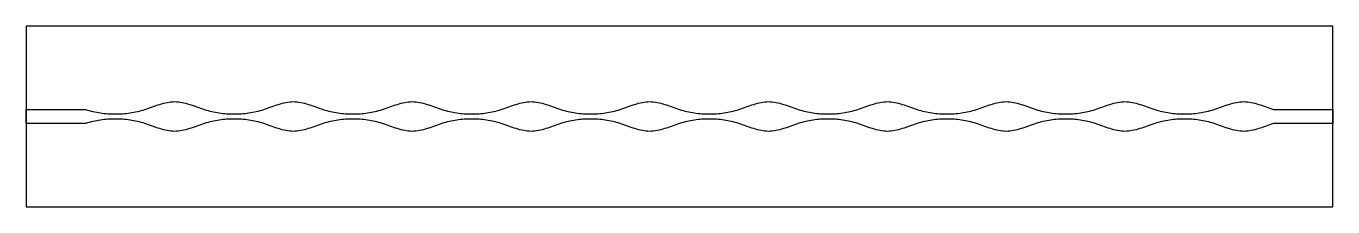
# Model space of a CAD drawing. Extents: x 0 to 110, y -8 to 8.
import ezdxf

# ---------------------------------------------------------------- set-up
doc = ezdxf.new("R2010")
doc.units = 0
for name, color, linetype in [('PLACA', 7, 'CONTINUOUS'), ('TERRA', 5, 'CONTINUOUS'), ('TOPO_COBRE', 1, 'CONTINUOUS')]:
    doc.layers.add(name, color=color, linetype=linetype)

msp = doc.modelspace()

# ---------------------------------------------------------------- linework, layer by layer
at = {"layer": 'PLACA'}
msp.add_lwpolyline([(0, -7.599562), (110, -7.599562), (110, 7.599562), (0, 7.599562)], close=True, dxfattribs=at)
at = {"layer": 'TERRA'}
msp.add_lwpolyline([(0, -7.599562), (110, -7.599562), (110, 7.599562), (0, 7.599562)], close=True, dxfattribs=at)
at = {"layer": 'TOPO_COBRE'}
msp.add_lwpolyline([(0, 0.593002), (5, 0.593002), (5.15625, 0.544802), (5.3125, 0.499575), (5.46875, 0.457593), (5.625, 0.419044), (5.78125, 0.384035), (5.9375, 0.352604), (6.09375, 0.324723), (6.25, 0.300316), (6.40625, 0.279267), (6.5625, 0.261436), (6.71875, 0.246674), (6.875, 0.234833), (7.03125, 0.22578), (7.1875, 0.219399), (7.34375, 0.215606), (7.5, 0.214348), (7.65625, 0.215606), (7.8125, 0.219399), (7.96875, 0.22578), (8.125, 0.234833), (8.28125, 0.246674), (8.4375, 0.261436), (8.59375, 0.279267), (8.75, 0.300316), (8.90625, 0.324723), (9.0625, 0.352604), (9.21875, 0.384035), (9.375, 0.419044), (9.53125, 0.457593), (9.6875, 0.499575), (9.84375, 0.544802), (10, 0.593002), (10.15625, 0.643817), (10.3125, 0.696792), (10.46875, 0.751381), (10.625, 0.806943), (10.78125, 0.86275), (10.9375, 0.917997), (11.09375, 0.97182), (11.25, 1.02331), (11.40625, 1.071542), (11.5625, 1.1156), (11.71875, 1.154607), (11.875, 1.187754), (12.03125, 1.214331), (12.1875, 1.233754), (12.34375, 1.245588), (12.5, 1.249562), (12.65625, 1.245588), (12.8125, 1.233754), (12.96875, 1.214331), (13.125, 1.187754), (13.28125, 1.154607), (13.4375, 1.1156), (13.59375, 1.071542), (13.75, 1.02331), (13.90625, 0.97182), (14.0625, 0.917997), (14.21875, 0.86275), (14.375, 0.806943), (14.53125, 0.751381), (14.6875, 0.696792), (14.84375, 0.643817), (15, 0.593002), (15.15625, 0.544802), (15.3125, 0.499575), (15.46875, 0.457593), (15.625, 0.419044), (15.78125, 0.384035), (15.9375, 0.352604), (16.09375, 0.324723), (16.25, 0.300316), (16.40625, 0.279267), (16.5625, 0.261436), (16.71875, 0.246674), (16.875, 0.234833), (17.03125, 0.22578), (17.1875, 0.219399), (17.34375, 0.215606), (17.5, 0.214348), (17.65625, 0.215606), (17.8125, 0.219399), (17.96875, 0.22578), (18.125, 0.234833), (18.28125, 0.246674), (18.4375, 0.261436), (18.59375, 0.279267), (18.75, 0.300316), (18.90625, 0.324723), (19.0625, 0.352604), (19.21875, 0.384035), (19.375, 0.419044), (19.53125, 0.457593), (19.6875, 0.499575), (19.84375, 0.544802), (20, 0.593002), (20.15625, 0.643817), (20.3125, 0.696792), (20.46875, 0.751381), (20.625, 0.806943), (20.78125, 0.86275), (20.9375, 0.917997), (21.09375, 0.97182), (21.25, 1.02331), (21.40625, 1.071542), (21.5625, 1.1156), (21.71875, 1.154607), (21.875, 1.187754), (22.03125, 1.214331), (22.1875, 1.233754), (22.34375, 1.245588), (22.5, 1.249562), (22.65625, 1.245588), (22.8125, 1.233754), (22.96875, 1.214331), (23.125, 1.187754), (23.28125, 1.154607), (23.4375, 1.1156), (23.59375, 1.071542), (23.75, 1.02331), (23.90625, 0.97182), (24.0625, 0.917997), (24.21875, 0.86275), (24.375, 0.806943), (24.53125, 0.751381), (24.6875, 0.696792), (24.84375, 0.643817), (25, 0.593002), (25.15625, 0.544802), (25.3125, 0.499575), (25.46875, 0.457593), (25.625, 0.419044), (25.78125, 0.384035), (25.9375, 0.352604), (26.09375, 0.324723), (26.25, 0.300316), (26.40625, 0.279267), (26.5625, 0.261436), (26.71875, 0.246674), (26.875, 0.234833), (27.03125, 0.22578), (27.1875, 0.219399), (27.34375, 0.215606), (27.5, 0.214348), (27.65625, 0.215606), (27.8125, 0.219399), (27.96875, 0.22578), (28.125, 0.234833), (28.28125, 0.246674), (28.4375, 0.261436), (28.59375, 0.279267), (28.75, 0.300316), (28.90625, 0.324723), (29.0625, 0.352604), (29.21875, 0.384035), (29.375, 0.419044), (29.53125, 0.457593), (29.6875, 0.499575), (29.84375, 0.544802), (30, 0.593002), (30.15625, 0.643817), (30.3125, 0.696792), (30.46875, 0.751381), (30.625, 0.806943), (30.78125, 0.86275), (30.9375, 0.917997), (31.09375, 0.97182), (31.25, 1.02331), (31.40625, 1.071542), (31.5625, 1.1156), (31.71875, 1.154607), (31.875, 1.187754), (32.03125, 1.214331), (32.1875, 1.233754), (32.34375, 1.245588), (32.5, 1.249562), (32.65625, 1.245588), (32.8125, 1.233754), (32.96875, 1.214331), (33.125, 1.187754), (33.28125, 1.154607), (33.4375, 1.1156), (33.59375, 1.071542), (33.75, 1.02331), (33.90625, 0.97182), (34.0625, 0.917997), (34.21875, 0.86275), (34.375, 0.806943), (34.53125, 0.751381), (34.6875, 0.696792), (34.84375, 0.643817), (35, 0.593002), (35.15625, 0.544802), (35.3125, 0.499575), (35.46875, 0.457593), (35.625, 0.419044), (35.78125, 0.384035), (35.9375, 0.352604), (36.09375, 0.324723), (36.25, 0.300316), (36.40625, 0.279267), (36.5625, 0.261436), (36.71875, 0.246674), (36.875, 0.234833), (37.03125, 0.22578), (37.1875, 0.219399), (37.34375, 0.215606), (37.5, 0.214348), (37.65625, 0.215606), (37.8125, 0.219399), (37.96875, 0.22578), (38.125, 0.234833), (38.28125, 0.246674), (38.4375, 0.261436), (38.59375, 0.279267), (38.75, 0.300316), (38.90625, 0.324723), (39.0625, 0.352604), (39.21875, 0.384035), (39.375, 0.419044), (39.53125, 0.457593), (39.6875, 0.499575), (39.84375, 0.544802), (40, 0.593002), (40.15625, 0.643817), (40.3125, 0.696792), (40.46875, 0.751381), (40.625, 0.806943), (40.78125, 0.86275), (40.9375, 0.917997), (41.09375, 0.97182), (41.25, 1.02331), (41.40625, 1.071542), (41.5625, 1.1156), (41.71875, 1.154607), (41.875, 1.187754), (42.03125, 1.214331), (42.1875, 1.233754), (42.34375, 1.245588), (42.5, 1.249562), (42.65625, 1.245588), (42.8125, 1.233754), (42.96875, 1.214331), (43.125, 1.187754), (43.28125, 1.154607), (43.4375, 1.1156), (43.59375, 1.071542), (43.75, 1.02331), (43.90625, 0.97182), (44.0625, 0.917997), (44.21875, 0.86275), (44.375, 0.806943), (44.53125, 0.751381), (44.6875, 0.696792), (44.84375, 0.643817), (45, 0.593002), (45.15625, 0.544802), (45.3125, 0.499575), (45.46875, 0.457593), (45.625, 0.419044), (45.78125, 0.384035), (45.9375, 0.352604), (46.09375, 0.324723), (46.25, 0.300316), (46.40625, 0.279267), (46.5625, 0.261436), (46.71875, 0.246674), (46.875, 0.234833), (47.03125, 0.22578), (47.1875, 0.219399), (47.34375, 0.215606), (47.5, 0.214348), (47.65625, 0.215606), (47.8125, 0.219399), (47.96875, 0.22578), (48.125, 0.234833), (48.28125, 0.246674), (48.4375, 0.261436), (48.59375, 0.279267), (48.75, 0.300316), (48.90625, 0.324723), (49.0625, 0.352604), (49.21875, 0.384035), (49.375, 0.419044), (49.53125, 0.457593), (49.6875, 0.499575), (49.84375, 0.544802), (50, 0.593002), (50.15625, 0.643817), (50.3125, 0.696792), (50.46875, 0.751381), (50.625, 0.806943), (50.78125, 0.86275), (50.9375, 0.917997), (51.09375, 0.97182), (51.25, 1.02331), (51.40625, 1.071542), (51.5625, 1.1156), (51.71875, 1.154607), (51.875, 1.187754), (52.03125, 1.214331), (52.1875, 1.233754), (52.34375, 1.245588), (52.5, 1.249562), (52.65625, 1.245588), (52.8125, 1.233754), (52.96875, 1.214331), (53.125, 1.187754), (53.28125, 1.154607), (53.4375, 1.1156), (53.59375, 1.071542), (53.75, 1.02331), (53.90625, 0.97182), (54.0625, 0.917997), (54.21875, 0.86275), (54.375, 0.806943), (54.53125, 0.751381), (54.6875, 0.696792), (54.84375, 0.643817), (55, 0.593002), (55.15625, 0.544802), (55.3125, 0.499575), (55.46875, 0.457593), (55.625, 0.419044), (55.78125, 0.384035), (55.9375, 0.352604), (56.09375, 0.324723), (56.25, 0.300316), (56.40625, 0.279267), (56.5625, 0.261436), (56.71875, 0.246674), (56.875, 0.234833), (57.03125, 0.22578), (57.1875, 0.219399), (57.34375, 0.215606), (57.5, 0.214348), (57.65625, 0.215606), (57.8125, 0.219399), (57.96875, 0.22578), (58.125, 0.234833), (58.28125, 0.246674), (58.4375, 0.261436), (58.59375, 0.279267), (58.75, 0.300316), (58.90625, 0.324723), (59.0625, 0.352604), (59.21875, 0.384035), (59.375, 0.419044), (59.53125, 0.457593), (59.6875, 0.499575), (59.84375, 0.544802), (60, 0.593002), (60.15625, 0.643817), (60.3125, 0.696792), (60.46875, 0.751381), (60.625, 0.806943), (60.78125, 0.86275), (60.9375, 0.917997), (61.09375, 0.97182), (61.25, 1.02331), (61.40625, 1.071542), (61.5625, 1.1156), (61.71875, 1.154607), (61.875, 1.187754), (62.03125, 1.214331), (62.1875, 1.233754), (62.34375, 1.245588), (62.5, 1.249562), (62.65625, 1.245588), (62.8125, 1.233754), (62.96875, 1.214331), (63.125, 1.187754), (63.28125, 1.154607), (63.4375, 1.1156), (63.59375, 1.071542), (63.75, 1.02331), (63.90625, 0.97182), (64.0625, 0.917997), (64.21875, 0.86275), (64.375, 0.806943), (64.53125, 0.751381), (64.6875, 0.696792), (64.84375, 0.643817), (65, 0.593002), (65.15625, 0.544802), (65.3125, 0.499575), (65.46875, 0.457593), (65.625, 0.419044), (65.78125, 0.384035), (65.9375, 0.352604), (66.09375, 0.324723), (66.25, 0.300316), (66.40625, 0.279267), (66.5625, 0.261436), (66.71875, 0.246674), (66.875, 0.234833), (67.03125, 0.22578), (67.1875, 0.219399), (67.34375, 0.215606), (67.5, 0.214348), (67.65625, 0.215606), (67.8125, 0.219399), (67.96875, 0.22578), (68.125, 0.234833), (68.28125, 0.246674), (68.4375, 0.261436), (68.59375, 0.279267), (68.75, 0.300316), (68.90625, 0.324723), (69.0625, 0.352604), (69.21875, 0.384035), (69.375, 0.419044), (69.53125, 0.457593), (69.6875, 0.499575), (69.84375, 0.544802), (70, 0.593002), (70.15625, 0.643817), (70.3125, 0.696792), (70.46875, 0.751381), (70.625, 0.806943), (70.78125, 0.86275), (70.9375, 0.917997), (71.09375, 0.97182), (71.25, 1.02331), (71.40625, 1.071542), (71.5625, 1.1156), (71.71875, 1.154607), (71.875, 1.187754), (72.03125, 1.214331), (72.1875, 1.233754), (72.34375, 1.245588), (72.5, 1.249562), (72.65625, 1.245588), (72.8125, 1.233754), (72.96875, 1.214331), (73.125, 1.187754), (73.28125, 1.154607), (73.4375, 1.1156), (73.59375, 1.071542), (73.75, 1.02331), (73.90625, 0.97182), (74.0625, 0.917997), (74.21875, 0.86275), (74.375, 0.806943), (74.53125, 0.751381), (74.6875, 0.696792), (74.84375, 0.643817), (75, 0.593002), (75.15625, 0.544802), (75.3125, 0.499575), (75.46875, 0.457593), (75.625, 0.419044), (75.78125, 0.384035), (75.9375, 0.352604), (76.09375, 0.324723), (76.25, 0.300316), (76.40625, 0.279267), (76.5625, 0.261436), (76.71875, 0.246674), (76.875, 0.234833), (77.03125, 0.22578), (77.1875, 0.219399), (77.34375, 0.215606), (77.5, 0.214348), (77.65625, 0.215606), (77.8125, 0.219399), (77.96875, 0.22578), (78.125, 0.234833), (78.28125, 0.246674), (78.4375, 0.261436), (78.59375, 0.279267), (78.75, 0.300316), (78.90625, 0.324723), (79.0625, 0.352604), (79.21875, 0.384035), (79.375, 0.419044), (79.53125, 0.457593), (79.6875, 0.499575), (79.84375, 0.544802), (80, 0.593002), (80.15625, 0.643817), (80.3125, 0.696792), (80.46875, 0.751381), (80.625, 0.806943), (80.78125, 0.86275), (80.9375, 0.917997), (81.09375, 0.97182), (81.25, 1.02331), (81.40625, 1.071542), (81.5625, 1.1156), (81.71875, 1.154607), (81.875, 1.187754), (82.03125, 1.214331), (82.1875, 1.233754), (82.34375, 1.245588), (82.5, 1.249562), (82.65625, 1.245588), (82.8125, 1.233754), (82.96875, 1.214331), (83.125, 1.187754), (83.28125, 1.154607), (83.4375, 1.1156), (83.59375, 1.071542), (83.75, 1.02331), (83.90625, 0.97182), (84.0625, 0.917997), (84.21875, 0.86275), (84.375, 0.806943), (84.53125, 0.751381), (84.6875, 0.696792), (84.84375, 0.643817), (85, 0.593002), (85.15625, 0.544802), (85.3125, 0.499575), (85.46875, 0.457593), (85.625, 0.419044), (85.78125, 0.384035), (85.9375, 0.352604), (86.09375, 0.324723), (86.25, 0.300316), (86.40625, 0.279267), (86.5625, 0.261436), (86.71875, 0.246674), (86.875, 0.234833), (87.03125, 0.22578), (87.1875, 0.219399), (87.34375, 0.215606), (87.5, 0.214348), (87.65625, 0.215606), (87.8125, 0.219399), (87.96875, 0.22578), (88.125, 0.234833), (88.28125, 0.246674), (88.4375, 0.261436), (88.59375, 0.279267), (88.75, 0.300316), (88.90625, 0.324723), (89.0625, 0.352604), (89.21875, 0.384035), (89.375, 0.419044), (89.53125, 0.457593), (89.6875, 0.499575), (89.84375, 0.544802), (90, 0.593002), (90.15625, 0.643817), (90.3125, 0.696792), (90.46875, 0.751381), (90.625, 0.806943), (90.78125, 0.86275), (90.9375, 0.917997), (91.09375, 0.97182), (91.25, 1.02331), (91.40625, 1.071542), (91.5625, 1.1156), (91.71875, 1.154607), (91.875, 1.187754), (92.03125, 1.214331), (92.1875, 1.233754), (92.34375, 1.245588), (92.5, 1.249562), (92.65625, 1.245588), (92.8125, 1.233754), (92.96875, 1.214331), (93.125, 1.187754), (93.28125, 1.154607), (93.4375, 1.1156), (93.59375, 1.071542), (93.75, 1.02331), (93.90625, 0.97182), (94.0625, 0.917997), (94.21875, 0.86275), (94.375, 0.806943), (94.53125, 0.751381), (94.6875, 0.696792), (94.84375, 0.643817), (95, 0.593002), (95.15625, 0.544802), (95.3125, 0.499575), (95.46875, 0.457593), (95.625, 0.419044), (95.78125, 0.384035), (95.9375, 0.352604), (96.09375, 0.324723), (96.25, 0.300316), (96.40625, 0.279267), (96.5625, 0.261436), (96.71875, 0.246674), (96.875, 0.234833), (97.03125, 0.22578), (97.1875, 0.219399), (97.34375, 0.215606), (97.5, 0.214348), (97.65625, 0.215606), (97.8125, 0.219399), (97.96875, 0.22578), (98.125, 0.234833), (98.28125, 0.246674), (98.4375, 0.261436), (98.59375, 0.279267), (98.75, 0.300316), (98.90625, 0.324723), (99.0625, 0.352604), (99.21875, 0.384035), (99.375, 0.419044), (99.53125, 0.457593), (99.6875, 0.499575), (99.84375, 0.544802), (100, 0.593002), (100.15625, 0.643817), (100.3125, 0.696792), (100.46875, 0.751381), (100.625, 0.806943), (100.78125, 0.86275), (100.9375, 0.917997), (101.09375, 0.97182), (101.25, 1.02331), (101.40625, 1.071542), (101.5625, 1.1156), (101.71875, 1.154607), (101.875, 1.187754), (102.03125, 1.214331), (102.1875, 1.233754), (102.34375, 1.245588), (102.5, 1.249562), (102.65625, 1.245588), (102.8125, 1.233754), (102.96875, 1.214331), (103.125, 1.187754), (103.28125, 1.154607), (103.4375, 1.1156), (103.59375, 1.071542), (103.75, 1.02331), (103.90625, 0.97182), (104.0625, 0.917997), (104.21875, 0.86275), (104.375, 0.806943), (104.53125, 0.751381), (104.6875, 0.696792), (104.84375, 0.643817), (105, 0.593002), (110, 0.593002), (110, -0.593002), (105, -0.593002), (104.84375, -0.643817), (104.6875, -0.696792), (104.53125, -0.751381), (104.375, -0.806943), (104.21875, -0.86275), (104.0625, -0.917997), (103.90625, -0.97182), (103.75, -1.02331), (103.59375, -1.071542), (103.4375, -1.1156), (103.28125, -1.154607), (103.125, -1.187754), (102.96875, -1.214331), (102.8125, -1.233754), (102.65625, -1.245588), (102.5, -1.249562), (102.34375, -1.245588), (102.1875, -1.233754), (102.03125, -1.214331), (101.875, -1.187754), (101.71875, -1.154607), (101.5625, -1.1156), (101.40625, -1.071542), (101.25, -1.02331), (101.09375, -0.97182), (100.9375, -0.917997), (100.78125, -0.86275), (100.625, -0.806943), (100.46875, -0.751381), (100.3125, -0.696792), (100.15625, -0.643817), (100, -0.593002), (99.84375, -0.544802), (99.6875, -0.499575), (99.53125, -0.457593), (99.375, -0.419044), (99.21875, -0.384035), (99.0625, -0.352604), (98.90625, -0.324723), (98.75, -0.300316), (98.59375, -0.279267), (98.4375, -0.261436), (98.28125, -0.246674), (98.125, -0.234833), (97.96875, -0.22578), (97.8125, -0.219399), (97.65625, -0.215606), (97.5, -0.214348), (97.34375, -0.215606), (97.1875, -0.219399), (97.03125, -0.22578), (96.875, -0.234833), (96.71875, -0.246674), (96.5625, -0.261436), (96.40625, -0.279267), (96.25, -0.300316), (96.09375, -0.324723), (95.9375, -0.352604), (95.78125, -0.384035), (95.625, -0.419044), (95.46875, -0.457593), (95.3125, -0.499575), (95.15625, -0.544802), (95, -0.593002), (94.84375, -0.643817), (94.6875, -0.696792), (94.53125, -0.751381), (94.375, -0.806943), (94.21875, -0.86275), (94.0625, -0.917997), (93.90625, -0.97182), (93.75, -1.02331), (93.59375, -1.071542), (93.4375, -1.1156), (93.28125, -1.154607), (93.125, -1.187754), (92.96875, -1.214331), (92.8125, -1.233754), (92.65625, -1.245588), (92.5, -1.249562), (92.34375, -1.245588), (92.1875, -1.233754), (92.03125, -1.214331), (91.875, -1.187754), (91.71875, -1.154607), (91.5625, -1.1156), (91.40625, -1.071542), (91.25, -1.02331), (91.09375, -0.97182), (90.9375, -0.917997), (90.78125, -0.86275), (90.625, -0.806943), (90.46875, -0.751381), (90.3125, -0.696792), (90.15625, -0.643817), (90, -0.593002), (89.84375, -0.544802), (89.6875, -0.499575), (89.53125, -0.457593), (89.375, -0.419044), (89.21875, -0.384035), (89.0625, -0.352604), (88.90625, -0.324723), (88.75, -0.300316), (88.59375, -0.279267), (88.4375, -0.261436), (88.28125, -0.246674), (88.125, -0.234833), (87.96875, -0.22578), (87.8125, -0.219399), (87.65625, -0.215606), (87.5, -0.214348), (87.34375, -0.215606), (87.1875, -0.219399), (87.03125, -0.22578), (86.875, -0.234833), (86.71875, -0.246674), (86.5625, -0.261436), (86.40625, -0.279267), (86.25, -0.300316), (86.09375, -0.324723), (85.9375, -0.352604), (85.78125, -0.384035), (85.625, -0.419044), (85.46875, -0.457593), (85.3125, -0.499575), (85.15625, -0.544802), (85, -0.593002), (84.84375, -0.643817), (84.6875, -0.696792), (84.53125, -0.751381), (84.375, -0.806943), (84.21875, -0.86275), (84.0625, -0.917997), (83.90625, -0.97182), (83.75, -1.02331), (83.59375, -1.071542), (83.4375, -1.1156), (83.28125, -1.154607), (83.125, -1.187754), (82.96875, -1.214331), (82.8125, -1.233754), (82.65625, -1.245588), (82.5, -1.249562), (82.34375, -1.245588), (82.1875, -1.233754), (82.03125, -1.214331), (81.875, -1.187754), (81.71875, -1.154607), (81.5625, -1.1156), (81.40625, -1.071542), (81.25, -1.02331), (81.09375, -0.97182), (80.9375, -0.917997), (80.78125, -0.86275), (80.625, -0.806943), (80.46875, -0.751381), (80.3125, -0.696792), (80.15625, -0.643817), (80, -0.593002), (79.84375, -0.544802), (79.6875, -0.499575), (79.53125, -0.457593), (79.375, -0.419044), (79.21875, -0.384035), (79.0625, -0.352604), (78.90625, -0.324723), (78.75, -0.300316), (78.59375, -0.279267), (78.4375, -0.261436), (78.28125, -0.246674), (78.125, -0.234833), (77.96875, -0.22578), (77.8125, -0.219399), (77.65625, -0.215606), (77.5, -0.214348), (77.34375, -0.215606), (77.1875, -0.219399), (77.03125, -0.22578), (76.875, -0.234833), (76.71875, -0.246674), (76.5625, -0.261436), (76.40625, -0.279267), (76.25, -0.300316), (76.09375, -0.324723), (75.9375, -0.352604), (75.78125, -0.384035), (75.625, -0.419044), (75.46875, -0.457593), (75.3125, -0.499575), (75.15625, -0.544802), (75, -0.593002), (74.84375, -0.643817), (74.6875, -0.696792), (74.53125, -0.751381), (74.375, -0.806943), (74.21875, -0.86275), (74.0625, -0.917997), (73.90625, -0.97182), (73.75, -1.02331), (73.59375, -1.071542), (73.4375, -1.1156), (73.28125, -1.154607), (73.125, -1.187754), (72.96875, -1.214331), (72.8125, -1.233754), (72.65625, -1.245588), (72.5, -1.249562), (72.34375, -1.245588), (72.1875, -1.233754), (72.03125, -1.214331), (71.875, -1.187754), (71.71875, -1.154607), (71.5625, -1.1156), (71.40625, -1.071542), (71.25, -1.02331), (71.09375, -0.97182), (70.9375, -0.917997), (70.78125, -0.86275), (70.625, -0.806943), (70.46875, -0.751381), (70.3125, -0.696792), (70.15625, -0.643817), (70, -0.593002), (69.84375, -0.544802), (69.6875, -0.499575), (69.53125, -0.457593), (69.375, -0.419044), (69.21875, -0.384035), (69.0625, -0.352604), (68.90625, -0.324723), (68.75, -0.300316), (68.59375, -0.279267), (68.4375, -0.261436), (68.28125, -0.246674), (68.125, -0.234833), (67.96875, -0.22578), (67.8125, -0.219399), (67.65625, -0.215606), (67.5, -0.214348), (67.34375, -0.215606), (67.1875, -0.219399), (67.03125, -0.22578), (66.875, -0.234833), (66.71875, -0.246674), (66.5625, -0.261436), (66.40625, -0.279267), (66.25, -0.300316), (66.09375, -0.324723), (65.9375, -0.352604), (65.78125, -0.384035), (65.625, -0.419044), (65.46875, -0.457593), (65.3125, -0.499575), (65.15625, -0.544802), (65, -0.593002), (64.84375, -0.643817), (64.6875, -0.696792), (64.53125, -0.751381), (64.375, -0.806943), (64.21875, -0.86275), (64.0625, -0.917997), (63.90625, -0.97182), (63.75, -1.02331), (63.59375, -1.071542), (63.4375, -1.1156), (63.28125, -1.154607), (63.125, -1.187754), (62.96875, -1.214331), (62.8125, -1.233754), (62.65625, -1.245588), (62.5, -1.249562), (62.34375, -1.245588), (62.1875, -1.233754), (62.03125, -1.214331), (61.875, -1.187754), (61.71875, -1.154607), (61.5625, -1.1156), (61.40625, -1.071542), (61.25, -1.02331), (61.09375, -0.97182), (60.9375, -0.917997), (60.78125, -0.86275), (60.625, -0.806943), (60.46875, -0.751381), (60.3125, -0.696792), (60.15625, -0.643817), (60, -0.593002), (59.84375, -0.544802), (59.6875, -0.499575), (59.53125, -0.457593), (59.375, -0.419044), (59.21875, -0.384035), (59.0625, -0.352604), (58.90625, -0.324723), (58.75, -0.300316), (58.59375, -0.279267), (58.4375, -0.261436), (58.28125, -0.246674), (58.125, -0.234833), (57.96875, -0.22578), (57.8125, -0.219399), (57.65625, -0.215606), (57.5, -0.214348), (57.34375, -0.215606), (57.1875, -0.219399), (57.03125, -0.22578), (56.875, -0.234833), (56.71875, -0.246674), (56.5625, -0.261436), (56.40625, -0.279267), (56.25, -0.300316), (56.09375, -0.324723), (55.9375, -0.352604), (55.78125, -0.384035), (55.625, -0.419044), (55.46875, -0.457593), (55.3125, -0.499575), (55.15625, -0.544802), (55, -0.593002), (54.84375, -0.643817), (54.6875, -0.696792), (54.53125, -0.751381), (54.375, -0.806943), (54.21875, -0.86275), (54.0625, -0.917997), (53.90625, -0.97182), (53.75, -1.02331), (53.59375, -1.071542), (53.4375, -1.1156), (53.28125, -1.154607), (53.125, -1.187754), (52.96875, -1.214331), (52.8125, -1.233754), (52.65625, -1.245588), (52.5, -1.249562), (52.34375, -1.245588), (52.1875, -1.233754), (52.03125, -1.214331), (51.875, -1.187754), (51.71875, -1.154607), (51.5625, -1.1156), (51.40625, -1.071542), (51.25, -1.02331), (51.09375, -0.97182), (50.9375, -0.917997), (50.78125, -0.86275), (50.625, -0.806943), (50.46875, -0.751381), (50.3125, -0.696792), (50.15625, -0.643817), (50, -0.593002), (49.84375, -0.544802), (49.6875, -0.499575), (49.53125, -0.457593), (49.375, -0.419044), (49.21875, -0.384035), (49.0625, -0.352604), (48.90625, -0.324723), (48.75, -0.300316), (48.59375, -0.279267), (48.4375, -0.261436), (48.28125, -0.246674), (48.125, -0.234833), (47.96875, -0.22578), (47.8125, -0.219399), (47.65625, -0.215606), (47.5, -0.214348), (47.34375, -0.215606), (47.1875, -0.219399), (47.03125, -0.22578), (46.875, -0.234833), (46.71875, -0.246674), (46.5625, -0.261436), (46.40625, -0.279267), (46.25, -0.300316), (46.09375, -0.324723), (45.9375, -0.352604), (45.78125, -0.384035), (45.625, -0.419044), (45.46875, -0.457593), (45.3125, -0.499575), (45.15625, -0.544802), (45, -0.593002), (44.84375, -0.643817), (44.6875, -0.696792), (44.53125, -0.751381), (44.375, -0.806943), (44.21875, -0.86275), (44.0625, -0.917997), (43.90625, -0.97182), (43.75, -1.02331), (43.59375, -1.071542), (43.4375, -1.1156), (43.28125, -1.154607), (43.125, -1.187754), (42.96875, -1.214331), (42.8125, -1.233754), (42.65625, -1.245588), (42.5, -1.249562), (42.34375, -1.245588), (42.1875, -1.233754), (42.03125, -1.214331), (41.875, -1.187754), (41.71875, -1.154607), (41.5625, -1.1156), (41.40625, -1.071542), (41.25, -1.02331), (41.09375, -0.97182), (40.9375, -0.917997), (40.78125, -0.86275), (40.625, -0.806943), (40.46875, -0.751381), (40.3125, -0.696792), (40.15625, -0.643817), (40, -0.593002), (39.84375, -0.544802), (39.6875, -0.499575), (39.53125, -0.457593), (39.375, -0.419044), (39.21875, -0.384035), (39.0625, -0.352604), (38.90625, -0.324723), (38.75, -0.300316), (38.59375, -0.279267), (38.4375, -0.261436), (38.28125, -0.246674), (38.125, -0.234833), (37.96875, -0.22578), (37.8125, -0.219399), (37.65625, -0.215606), (37.5, -0.214348), (37.34375, -0.215606), (37.1875, -0.219399), (37.03125, -0.22578), (36.875, -0.234833), (36.71875, -0.246674), (36.5625, -0.261436), (36.40625, -0.279267), (36.25, -0.300316), (36.09375, -0.324723), (35.9375, -0.352604), (35.78125, -0.384035), (35.625, -0.419044), (35.46875, -0.457593), (35.3125, -0.499575), (35.15625, -0.544802), (35, -0.593002), (34.84375, -0.643817), (34.6875, -0.696792), (34.53125, -0.751381), (34.375, -0.806943), (34.21875, -0.86275), (34.0625, -0.917997), (33.90625, -0.97182), (33.75, -1.02331), (33.59375, -1.071542), (33.4375, -1.1156), (33.28125, -1.154607), (33.125, -1.187754), (32.96875, -1.214331), (32.8125, -1.233754), (32.65625, -1.245588), (32.5, -1.249562), (32.34375, -1.245588), (32.1875, -1.233754), (32.03125, -1.214331), (31.875, -1.187754), (31.71875, -1.154607), (31.5625, -1.1156), (31.40625, -1.071542), (31.25, -1.02331), (31.09375, -0.97182), (30.9375, -0.917997), (30.78125, -0.86275), (30.625, -0.806943), (30.46875, -0.751381), (30.3125, -0.696792), (30.15625, -0.643817), (30, -0.593002), (29.84375, -0.544802), (29.6875, -0.499575), (29.53125, -0.457593), (29.375, -0.419044), (29.21875, -0.384035), (29.0625, -0.352604), (28.90625, -0.324723), (28.75, -0.300316), (28.59375, -0.279267), (28.4375, -0.261436), (28.28125, -0.246674), (28.125, -0.234833), (27.96875, -0.22578), (27.8125, -0.219399), (27.65625, -0.215606), (27.5, -0.214348), (27.34375, -0.215606), (27.1875, -0.219399), (27.03125, -0.22578), (26.875, -0.234833), (26.71875, -0.246674), (26.5625, -0.261436), (26.40625, -0.279267), (26.25, -0.300316), (26.09375, -0.324723), (25.9375, -0.352604), (25.78125, -0.384035), (25.625, -0.419044), (25.46875, -0.457593), (25.3125, -0.499575), (25.15625, -0.544802), (25, -0.593002), (24.84375, -0.643817), (24.6875, -0.696792), (24.53125, -0.751381), (24.375, -0.806943), (24.21875, -0.86275), (24.0625, -0.917997), (23.90625, -0.97182), (23.75, -1.02331), (23.59375, -1.071542), (23.4375, -1.1156), (23.28125, -1.154607), (23.125, -1.187754), (22.96875, -1.214331), (22.8125, -1.233754), (22.65625, -1.245588), (22.5, -1.249562), (22.34375, -1.245588), (22.1875, -1.233754), (22.03125, -1.214331), (21.875, -1.187754), (21.71875, -1.154607), (21.5625, -1.1156), (21.40625, -1.071542), (21.25, -1.02331), (21.09375, -0.97182), (20.9375, -0.917997), (20.78125, -0.86275), (20.625, -0.806943), (20.46875, -0.751381), (20.3125, -0.696792), (20.15625, -0.643817), (20, -0.593002), (19.84375, -0.544802), (19.6875, -0.499575), (19.53125, -0.457593), (19.375, -0.419044), (19.21875, -0.384035), (19.0625, -0.352604), (18.90625, -0.324723), (18.75, -0.300316), (18.59375, -0.279267), (18.4375, -0.261436), (18.28125, -0.246674), (18.125, -0.234833), (17.96875, -0.22578), (17.8125, -0.219399), (17.65625, -0.215606), (17.5, -0.214348), (17.34375, -0.215606), (17.1875, -0.219399), (17.03125, -0.22578), (16.875, -0.234833), (16.71875, -0.246674), (16.5625, -0.261436), (16.40625, -0.279267), (16.25, -0.300316), (16.09375, -0.324723), (15.9375, -0.352604), (15.78125, -0.384035), (15.625, -0.419044), (15.46875, -0.457593), (15.3125, -0.499575), (15.15625, -0.544802), (15, -0.593002), (14.84375, -0.643817), (14.6875, -0.696792), (14.53125, -0.751381), (14.375, -0.806943), (14.21875, -0.86275), (14.0625, -0.917997), (13.90625, -0.97182), (13.75, -1.02331), (13.59375, -1.071542), (13.4375, -1.1156), (13.28125, -1.154607), (13.125, -1.187754), (12.96875, -1.214331), (12.8125, -1.233754), (12.65625, -1.245588), (12.5, -1.249562), (12.34375, -1.245588), (12.1875, -1.233754), (12.03125, -1.214331), (11.875, -1.187754), (11.71875, -1.154607), (11.5625, -1.1156), (11.40625, -1.071542), (11.25, -1.02331), (11.09375, -0.97182), (10.9375, -0.917997), (10.78125, -0.86275), (10.625, -0.806943), (10.46875, -0.751381), (10.3125, -0.696792), (10.15625, -0.643817), (10, -0.593002), (9.84375, -0.544802), (9.6875, -0.499575), (9.53125, -0.457593), (9.375, -0.419044), (9.21875, -0.384035), (9.0625, -0.352604), (8.90625, -0.324723), (8.75, -0.300316), (8.59375, -0.279267), (8.4375, -0.261436), (8.28125, -0.246674), (8.125, -0.234833), (7.96875, -0.22578), (7.8125, -0.219399), (7.65625, -0.215606), (7.5, -0.214348), (7.34375, -0.215606), (7.1875, -0.219399), (7.03125, -0.22578), (6.875, -0.234833), (6.71875, -0.246674), (6.5625, -0.261436), (6.40625, -0.279267), (6.25, -0.300316), (6.09375, -0.324723), (5.9375, -0.352604), (5.78125, -0.384035), (5.625, -0.419044), (5.46875, -0.457593), (5.3125, -0.499575), (5.15625, -0.544802), (5, -0.593002), (0, -0.593002)], close=True, dxfattribs=at)

doc.saveas('drawing.dxf')
